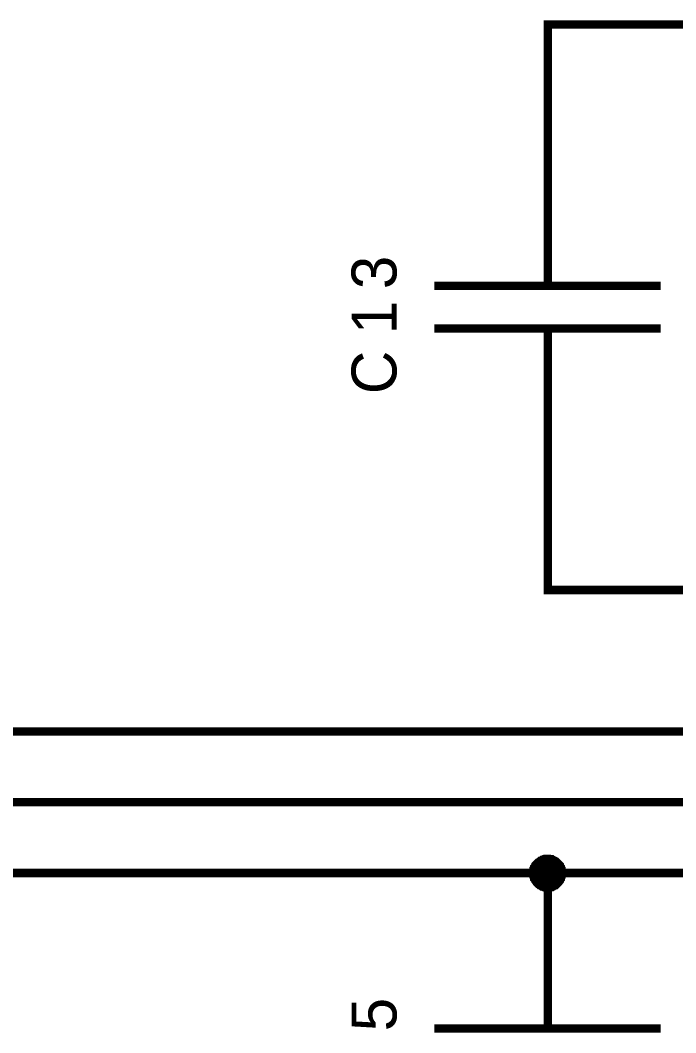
# Model space of a CAD drawing. Header units: millimetres. Extents: x 0 to 420, y 0 to 297.
# Drawn here: x 186.37 to 209.54, y 184.35 to 220.13 of the extents above; entities that cross this region are included whole.
import ezdxf

# ---------------------------------------------------------------- set-up
doc = ezdxf.new("R2010")
doc.units = ezdxf.units.MM
doc.layers.add('Sheet', color=255, linetype='Continuous')

msp = doc.modelspace()

# ---------------------------------------------------------------- linework, layer by layer
at = {"layer": 'Sheet'}
for points, const_width in [([(205.018, 213.742), (205.018, 219.985), (213.757, 219.985), (222.496, 219.985), (222.496, 217.484)], 0.3), ([(205.018, 210.745), (205.018, 213.742)], 0.3), ([(201.013, 210.745), (209.007, 210.745)], 0.3), ([(201.013, 209.238), (209.007, 209.238)], 0.3), ([(205.018, 209.238), (205.018, 206.241)], 0.3), ([(205.018, 206.241), (205.018, 199.998), (213.757, 199.998), (222.496, 199.998), (222.496, 202.498)], 0.3), ([(347.44, 194.997), (213.757, 194.997), (72.576, 194.997)], 0.3), ([(347.44, 192.497), (222.496, 192.497), (72.576, 192.497)], 0.3), ([(204.505, 189.997), (204.505, 190.03), (204.505, 190.046), (204.505, 190.079), (204.522, 190.096), (204.522, 190.129), (204.522, 190.146), (204.538, 190.162), (204.538, 190.195), (204.555, 190.212), (204.571, 190.228), (204.588, 190.261), (204.588, 190.278), (204.604, 190.295), (204.621, 190.311), (204.637, 190.328), (204.654, 190.344), (204.671, 190.361), (204.687, 190.377), (204.72, 190.394), (204.737, 190.411), (204.753, 190.427), (204.77, 190.427), (204.803, 190.444), (204.82, 190.46), (204.836, 190.46), (204.869, 190.477), (204.886, 190.477), (204.919, 190.477), (204.935, 190.493), (204.968, 190.493), (204.985, 190.493), (205.018, 190.493)], 0.3), ([(204.505, 189.997), (204.505, 190.03), (204.505, 190.046), (204.505, 190.079), (204.522, 190.096), (204.522, 190.129), (204.522, 190.146), (204.538, 190.162), (204.538, 190.195), (204.555, 190.212), (204.571, 190.228), (204.588, 190.261), (204.588, 190.278), (204.604, 190.295), (204.621, 190.311), (204.637, 190.328), (204.654, 190.344), (204.671, 190.361), (204.687, 190.377), (204.72, 190.394), (204.737, 190.411), (204.753, 190.427), (204.77, 190.427), (204.803, 190.444), (204.82, 190.46), (204.836, 190.46), (204.869, 190.477), (204.886, 190.477), (204.919, 190.477), (204.935, 190.493), (204.968, 190.493), (204.985, 190.493), (205.018, 190.493)], 0.3), ([(204.505, 189.997), (204.505, 190.03), (204.505, 190.046), (204.505, 190.079), (204.522, 190.096), (204.522, 190.129), (204.522, 190.146), (204.538, 190.162), (204.538, 190.195), (204.555, 190.212), (204.571, 190.228), (204.588, 190.261), (204.588, 190.278), (204.604, 190.295), (204.621, 190.311), (204.637, 190.328), (204.654, 190.344), (204.671, 190.361), (204.687, 190.377), (204.72, 190.394), (204.737, 190.411), (204.753, 190.427), (204.77, 190.427), (204.803, 190.444), (204.82, 190.46), (204.836, 190.46), (204.869, 190.477), (204.886, 190.477), (204.919, 190.477), (204.935, 190.493), (204.968, 190.493), (204.985, 190.493), (205.018, 190.493)], 0.3), ([(204.505, 189.997), (204.505, 190.03), (204.505, 190.046), (204.505, 190.079), (204.522, 190.096), (204.522, 190.129), (204.522, 190.146), (204.538, 190.162), (204.538, 190.195), (204.555, 190.212), (204.571, 190.228), (204.588, 190.261), (204.588, 190.278), (204.604, 190.295), (204.621, 190.311), (204.637, 190.328), (204.654, 190.344), (204.671, 190.361), (204.687, 190.377), (204.72, 190.394), (204.737, 190.411), (204.753, 190.427), (204.77, 190.427), (204.803, 190.444), (204.82, 190.46), (204.836, 190.46), (204.869, 190.477), (204.886, 190.477), (204.919, 190.477), (204.935, 190.493), (204.968, 190.493), (204.985, 190.493), (205.018, 190.493)], 0.3), ([(204.505, 189.997), (204.505, 190.03), (204.505, 190.046), (204.505, 190.079), (204.522, 190.096), (204.522, 190.129), (204.522, 190.146), (204.538, 190.162), (204.538, 190.195), (204.555, 190.212), (204.571, 190.228), (204.588, 190.261), (204.588, 190.278), (204.604, 190.295), (204.621, 190.311), (204.637, 190.328), (204.654, 190.344), (204.671, 190.361), (204.687, 190.377), (204.72, 190.394), (204.737, 190.411), (204.753, 190.427), (204.77, 190.427), (204.803, 190.444), (204.82, 190.46), (204.836, 190.46), (204.869, 190.477), (204.886, 190.477), (204.919, 190.477), (204.935, 190.493), (204.968, 190.493), (204.985, 190.493), (205.018, 190.493)], 0.0991), ([(204.505, 189.997), (204.505, 190.03), (204.505, 190.046), (204.505, 190.079), (204.522, 190.096), (204.522, 190.129), (204.522, 190.146), (204.538, 190.162), (204.538, 190.195), (204.555, 190.212), (204.571, 190.228), (204.588, 190.261), (204.588, 190.278), (204.604, 190.295), (204.621, 190.311), (204.637, 190.328), (204.654, 190.344), (204.671, 190.361), (204.687, 190.377), (204.72, 190.394), (204.737, 190.411), (204.753, 190.427), (204.77, 190.427), (204.803, 190.444), (204.82, 190.46), (204.836, 190.46), (204.869, 190.477), (204.886, 190.477), (204.919, 190.477), (204.935, 190.493), (204.968, 190.493), (204.985, 190.493), (205.018, 190.493)], 0.0991), ([(204.505, 189.997), (204.505, 190.03), (204.505, 190.046), (204.505, 190.079), (204.522, 190.096), (204.522, 190.129), (204.522, 190.146), (204.538, 190.162), (204.538, 190.195), (204.555, 190.212), (204.571, 190.228), (204.588, 190.261), (204.588, 190.278), (204.604, 190.295), (204.621, 190.311), (204.637, 190.328), (204.654, 190.344), (204.671, 190.361), (204.687, 190.377), (204.72, 190.394), (204.737, 190.411), (204.753, 190.427), (204.77, 190.427), (204.803, 190.444), (204.82, 190.46), (204.836, 190.46), (204.869, 190.477), (204.886, 190.477), (204.919, 190.477), (204.935, 190.493), (204.968, 190.493), (204.985, 190.493), (205.018, 190.493)], 0.0991), ([(204.505, 189.997), (204.505, 190.03), (204.505, 190.046), (204.505, 190.079), (204.522, 190.096), (204.522, 190.129), (204.522, 190.146), (204.538, 190.162), (204.538, 190.195), (204.555, 190.212), (204.571, 190.228), (204.588, 190.261), (204.588, 190.278), (204.604, 190.295), (204.621, 190.311), (204.637, 190.328), (204.654, 190.344), (204.671, 190.361), (204.687, 190.377), (204.72, 190.394), (204.737, 190.411), (204.753, 190.427), (204.77, 190.427), (204.803, 190.444), (204.82, 190.46), (204.836, 190.46), (204.869, 190.477), (204.886, 190.477), (204.919, 190.477), (204.935, 190.493), (204.968, 190.493), (204.985, 190.493), (205.018, 190.493)], 0.0991), ([(205.018, 190.493), (205.018, 190.493)], 0.3), ([(205.018, 190.493), (205.035, 190.493), (205.068, 190.493), (205.084, 190.493), (205.117, 190.477), (205.134, 190.477), (205.167, 190.477), (205.184, 190.46), (205.2, 190.46), (205.233, 190.444), (205.25, 190.427), (205.266, 190.427), (205.299, 190.411), (205.316, 190.394), (205.333, 190.377), (205.349, 190.361), (205.366, 190.344), (205.382, 190.328), (205.399, 190.311), (205.415, 190.295), (205.432, 190.278), (205.448, 190.261), (205.448, 190.228), (205.465, 190.212), (205.482, 190.195), (205.482, 190.162), (205.498, 190.146), (205.498, 190.129), (205.498, 190.096), (205.515, 190.079), (205.515, 190.046), (205.515, 190.03), (205.515, 189.997)], 0.3), ([(205.018, 190.493), (205.018, 190.493)], 0.3), ([(205.018, 190.493), (205.035, 190.493), (205.068, 190.493), (205.084, 190.493), (205.117, 190.477), (205.134, 190.477), (205.167, 190.477), (205.184, 190.46), (205.2, 190.46), (205.233, 190.444), (205.25, 190.427), (205.266, 190.427), (205.299, 190.411), (205.316, 190.394), (205.333, 190.377), (205.349, 190.361), (205.366, 190.344), (205.382, 190.328), (205.399, 190.311), (205.415, 190.295), (205.432, 190.278), (205.448, 190.261), (205.448, 190.228), (205.465, 190.212), (205.482, 190.195), (205.482, 190.162), (205.498, 190.146), (205.498, 190.129), (205.498, 190.096), (205.515, 190.079), (205.515, 190.046), (205.515, 190.03), (205.515, 189.997)], 0.3), ([(205.018, 190.493), (205.018, 190.493)], 0.3), ([(205.018, 190.493), (205.035, 190.493), (205.068, 190.493), (205.084, 190.493), (205.117, 190.477), (205.134, 190.477), (205.167, 190.477), (205.184, 190.46), (205.2, 190.46), (205.233, 190.444), (205.25, 190.427), (205.266, 190.427), (205.299, 190.411), (205.316, 190.394), (205.333, 190.377), (205.349, 190.361), (205.366, 190.344), (205.382, 190.328), (205.399, 190.311), (205.415, 190.295), (205.432, 190.278), (205.448, 190.261), (205.448, 190.228), (205.465, 190.212), (205.482, 190.195), (205.482, 190.162), (205.498, 190.146), (205.498, 190.129), (205.498, 190.096), (205.515, 190.079), (205.515, 190.046), (205.515, 190.03), (205.515, 189.997)], 0.3), ([(205.018, 190.493), (205.018, 190.493)], 0.3), ([(205.018, 190.493), (205.035, 190.493), (205.068, 190.493), (205.084, 190.493), (205.117, 190.477), (205.134, 190.477), (205.167, 190.477), (205.184, 190.46), (205.2, 190.46), (205.233, 190.444), (205.25, 190.427), (205.266, 190.427), (205.299, 190.411), (205.316, 190.394), (205.333, 190.377), (205.349, 190.361), (205.366, 190.344), (205.382, 190.328), (205.399, 190.311), (205.415, 190.295), (205.432, 190.278), (205.448, 190.261), (205.448, 190.228), (205.465, 190.212), (205.482, 190.195), (205.482, 190.162), (205.498, 190.146), (205.498, 190.129), (205.498, 190.096), (205.515, 190.079), (205.515, 190.046), (205.515, 190.03), (205.515, 189.997)], 0.3), ([(205.018, 190.493), (205.018, 190.493)], 0.0991), ([(205.018, 190.493), (205.035, 190.493), (205.068, 190.493), (205.084, 190.493), (205.117, 190.477), (205.134, 190.477), (205.167, 190.477), (205.184, 190.46), (205.2, 190.46), (205.233, 190.444), (205.25, 190.427), (205.266, 190.427), (205.299, 190.411), (205.316, 190.394), (205.333, 190.377), (205.349, 190.361), (205.366, 190.344), (205.382, 190.328), (205.399, 190.311), (205.415, 190.295), (205.432, 190.278), (205.448, 190.261), (205.448, 190.228), (205.465, 190.212), (205.482, 190.195), (205.482, 190.162), (205.498, 190.146), (205.498, 190.129), (205.498, 190.096), (205.515, 190.079), (205.515, 190.046), (205.515, 190.03), (205.515, 189.997)], 0.0991), ([(205.018, 190.493), (205.018, 190.493)], 0.0991), ([(205.018, 190.493), (205.035, 190.493), (205.068, 190.493), (205.084, 190.493), (205.117, 190.477), (205.134, 190.477), (205.167, 190.477), (205.184, 190.46), (205.2, 190.46), (205.233, 190.444), (205.25, 190.427), (205.266, 190.427), (205.299, 190.411), (205.316, 190.394), (205.333, 190.377), (205.349, 190.361), (205.366, 190.344), (205.382, 190.328), (205.399, 190.311), (205.415, 190.295), (205.432, 190.278), (205.448, 190.261), (205.448, 190.228), (205.465, 190.212), (205.482, 190.195), (205.482, 190.162), (205.498, 190.146), (205.498, 190.129), (205.498, 190.096), (205.515, 190.079), (205.515, 190.046), (205.515, 190.03), (205.515, 189.997)], 0.0991), ([(205.018, 190.493), (205.018, 190.493)], 0.0991), ([(205.018, 190.493), (205.035, 190.493), (205.068, 190.493), (205.084, 190.493), (205.117, 190.477), (205.134, 190.477), (205.167, 190.477), (205.184, 190.46), (205.2, 190.46), (205.233, 190.444), (205.25, 190.427), (205.266, 190.427), (205.299, 190.411), (205.316, 190.394), (205.333, 190.377), (205.349, 190.361), (205.366, 190.344), (205.382, 190.328), (205.399, 190.311), (205.415, 190.295), (205.432, 190.278), (205.448, 190.261), (205.448, 190.228), (205.465, 190.212), (205.482, 190.195), (205.482, 190.162), (205.498, 190.146), (205.498, 190.129), (205.498, 190.096), (205.515, 190.079), (205.515, 190.046), (205.515, 190.03), (205.515, 189.997)], 0.0991), ([(205.018, 190.493), (205.018, 190.493)], 0.0991), ([(205.018, 190.493), (205.035, 190.493), (205.068, 190.493), (205.084, 190.493), (205.117, 190.477), (205.134, 190.477), (205.167, 190.477), (205.184, 190.46), (205.2, 190.46), (205.233, 190.444), (205.25, 190.427), (205.266, 190.427), (205.299, 190.411), (205.316, 190.394), (205.333, 190.377), (205.349, 190.361), (205.366, 190.344), (205.382, 190.328), (205.399, 190.311), (205.415, 190.295), (205.432, 190.278), (205.448, 190.261), (205.448, 190.228), (205.465, 190.212), (205.482, 190.195), (205.482, 190.162), (205.498, 190.146), (205.498, 190.129), (205.498, 190.096), (205.515, 190.079), (205.515, 190.046), (205.515, 190.03), (205.515, 189.997)], 0.0991), ([(347.44, 189.997), (205.018, 189.997), (72.576, 189.997)], 0.3), ([(205.018, 189.483), (204.985, 189.483), (204.968, 189.483), (204.935, 189.483), (204.919, 189.5), (204.886, 189.5), (204.869, 189.5), (204.836, 189.516), (204.82, 189.516), (204.803, 189.533), (204.77, 189.549), (204.753, 189.566), (204.737, 189.566), (204.72, 189.583), (204.687, 189.599), (204.671, 189.616), (204.654, 189.632), (204.637, 189.649), (204.621, 189.665), (204.604, 189.698), (204.588, 189.715), (204.588, 189.732), (204.571, 189.748), (204.555, 189.781), (204.538, 189.798), (204.538, 189.814), (204.522, 189.848), (204.522, 189.864), (204.522, 189.897), (204.505, 189.914), (204.505, 189.947), (204.505, 189.963), (204.505, 189.997)], 0.3), ([(204.505, 189.997), (204.505, 189.997)], 0.3), ([(205.018, 189.483), (204.985, 189.483), (204.968, 189.483), (204.935, 189.483), (204.919, 189.5), (204.886, 189.5), (204.869, 189.5), (204.836, 189.516), (204.82, 189.516), (204.803, 189.533), (204.77, 189.549), (204.753, 189.566), (204.737, 189.566), (204.72, 189.583), (204.687, 189.599), (204.671, 189.616), (204.654, 189.632), (204.637, 189.649), (204.621, 189.665), (204.604, 189.698), (204.588, 189.715), (204.588, 189.732), (204.571, 189.748), (204.555, 189.781), (204.538, 189.798), (204.538, 189.814), (204.522, 189.848), (204.522, 189.864), (204.522, 189.897), (204.505, 189.914), (204.505, 189.947), (204.505, 189.963), (204.505, 189.997)], 0.3), ([(204.505, 189.997), (204.505, 189.997)], 0.3), ([(205.018, 189.483), (204.985, 189.483), (204.968, 189.483), (204.935, 189.483), (204.919, 189.5), (204.886, 189.5), (204.869, 189.5), (204.836, 189.516), (204.82, 189.516), (204.803, 189.533), (204.77, 189.549), (204.753, 189.566), (204.737, 189.566), (204.72, 189.583), (204.687, 189.599), (204.671, 189.616), (204.654, 189.632), (204.637, 189.649), (204.621, 189.665), (204.604, 189.698), (204.588, 189.715), (204.588, 189.732), (204.571, 189.748), (204.555, 189.781), (204.538, 189.798), (204.538, 189.814), (204.522, 189.848), (204.522, 189.864), (204.522, 189.897), (204.505, 189.914), (204.505, 189.947), (204.505, 189.963), (204.505, 189.997)], 0.3), ([(204.505, 189.997), (204.505, 189.997)], 0.3), ([(205.018, 189.483), (204.985, 189.483), (204.968, 189.483), (204.935, 189.483), (204.919, 189.5), (204.886, 189.5), (204.869, 189.5), (204.836, 189.516), (204.82, 189.516), (204.803, 189.533), (204.77, 189.549), (204.753, 189.566), (204.737, 189.566), (204.72, 189.583), (204.687, 189.599), (204.671, 189.616), (204.654, 189.632), (204.637, 189.649), (204.621, 189.665), (204.604, 189.698), (204.588, 189.715), (204.588, 189.732), (204.571, 189.748), (204.555, 189.781), (204.538, 189.798), (204.538, 189.814), (204.522, 189.848), (204.522, 189.864), (204.522, 189.897), (204.505, 189.914), (204.505, 189.947), (204.505, 189.963), (204.505, 189.997)], 0.3), ([(204.505, 189.997), (204.505, 189.997)], 0.3), ([(205.018, 189.483), (204.985, 189.483), (204.968, 189.483), (204.935, 189.483), (204.919, 189.5), (204.886, 189.5), (204.869, 189.5), (204.836, 189.516), (204.82, 189.516), (204.803, 189.533), (204.77, 189.549), (204.753, 189.566), (204.737, 189.566), (204.72, 189.583), (204.687, 189.599), (204.671, 189.616), (204.654, 189.632), (204.637, 189.649), (204.621, 189.665), (204.604, 189.698), (204.588, 189.715), (204.588, 189.732), (204.571, 189.748), (204.555, 189.781), (204.538, 189.798), (204.538, 189.814), (204.522, 189.848), (204.522, 189.864), (204.522, 189.897), (204.505, 189.914), (204.505, 189.947), (204.505, 189.963), (204.505, 189.997)], 0.0991), ([(204.505, 189.997), (204.505, 189.997)], 0.0991), ([(205.018, 189.483), (204.985, 189.483), (204.968, 189.483), (204.935, 189.483), (204.919, 189.5), (204.886, 189.5), (204.869, 189.5), (204.836, 189.516), (204.82, 189.516), (204.803, 189.533), (204.77, 189.549), (204.753, 189.566), (204.737, 189.566), (204.72, 189.583), (204.687, 189.599), (204.671, 189.616), (204.654, 189.632), (204.637, 189.649), (204.621, 189.665), (204.604, 189.698), (204.588, 189.715), (204.588, 189.732), (204.571, 189.748), (204.555, 189.781), (204.538, 189.798), (204.538, 189.814), (204.522, 189.848), (204.522, 189.864), (204.522, 189.897), (204.505, 189.914), (204.505, 189.947), (204.505, 189.963), (204.505, 189.997)], 0.0991), ([(204.505, 189.997), (204.505, 189.997)], 0.0991), ([(205.018, 189.483), (204.985, 189.483), (204.968, 189.483), (204.935, 189.483), (204.919, 189.5), (204.886, 189.5), (204.869, 189.5), (204.836, 189.516), (204.82, 189.516), (204.803, 189.533), (204.77, 189.549), (204.753, 189.566), (204.737, 189.566), (204.72, 189.583), (204.687, 189.599), (204.671, 189.616), (204.654, 189.632), (204.637, 189.649), (204.621, 189.665), (204.604, 189.698), (204.588, 189.715), (204.588, 189.732), (204.571, 189.748), (204.555, 189.781), (204.538, 189.798), (204.538, 189.814), (204.522, 189.848), (204.522, 189.864), (204.522, 189.897), (204.505, 189.914), (204.505, 189.947), (204.505, 189.963), (204.505, 189.997)], 0.0991), ([(204.505, 189.997), (204.505, 189.997)], 0.0991), ([(205.018, 189.483), (204.985, 189.483), (204.968, 189.483), (204.935, 189.483), (204.919, 189.5), (204.886, 189.5), (204.869, 189.5), (204.836, 189.516), (204.82, 189.516), (204.803, 189.533), (204.77, 189.549), (204.753, 189.566), (204.737, 189.566), (204.72, 189.583), (204.687, 189.599), (204.671, 189.616), (204.654, 189.632), (204.637, 189.649), (204.621, 189.665), (204.604, 189.698), (204.588, 189.715), (204.588, 189.732), (204.571, 189.748), (204.555, 189.781), (204.538, 189.798), (204.538, 189.814), (204.522, 189.848), (204.522, 189.864), (204.522, 189.897), (204.505, 189.914), (204.505, 189.947), (204.505, 189.963), (204.505, 189.997)], 0.0991), ([(204.505, 189.997), (204.505, 189.997)], 0.0991), ([(205.515, 189.997), (205.515, 189.963), (205.515, 189.947), (205.515, 189.914), (205.498, 189.897), (205.498, 189.864), (205.498, 189.848), (205.482, 189.814), (205.482, 189.798), (205.465, 189.781), (205.448, 189.748), (205.448, 189.732), (205.432, 189.715), (205.415, 189.698), (205.399, 189.665), (205.382, 189.649), (205.366, 189.632), (205.349, 189.616), (205.333, 189.599), (205.316, 189.583), (205.299, 189.566), (205.266, 189.566), (205.25, 189.549), (205.233, 189.533), (205.2, 189.516), (205.184, 189.516), (205.167, 189.5), (205.134, 189.5), (205.117, 189.5), (205.084, 189.483), (205.068, 189.483), (205.035, 189.483), (205.018, 189.483)], 0.3), ([(205.018, 189.997), (205.018, 187.496)], 0.3), ([(205.515, 189.997), (205.515, 189.963), (205.515, 189.947), (205.515, 189.914), (205.498, 189.897), (205.498, 189.864), (205.498, 189.848), (205.482, 189.814), (205.482, 189.798), (205.465, 189.781), (205.448, 189.748), (205.448, 189.732), (205.432, 189.715), (205.415, 189.698), (205.399, 189.665), (205.382, 189.649), (205.366, 189.632), (205.349, 189.616), (205.333, 189.599), (205.316, 189.583), (205.299, 189.566), (205.266, 189.566), (205.25, 189.549), (205.233, 189.533), (205.2, 189.516), (205.184, 189.516), (205.167, 189.5), (205.134, 189.5), (205.117, 189.5), (205.084, 189.483), (205.068, 189.483), (205.035, 189.483), (205.018, 189.483)], 0.3), ([(205.515, 189.997), (205.515, 189.963), (205.515, 189.947), (205.515, 189.914), (205.498, 189.897), (205.498, 189.864), (205.498, 189.848), (205.482, 189.814), (205.482, 189.798), (205.465, 189.781), (205.448, 189.748), (205.448, 189.732), (205.432, 189.715), (205.415, 189.698), (205.399, 189.665), (205.382, 189.649), (205.366, 189.632), (205.349, 189.616), (205.333, 189.599), (205.316, 189.583), (205.299, 189.566), (205.266, 189.566), (205.25, 189.549), (205.233, 189.533), (205.2, 189.516), (205.184, 189.516), (205.167, 189.5), (205.134, 189.5), (205.117, 189.5), (205.084, 189.483), (205.068, 189.483), (205.035, 189.483), (205.018, 189.483)], 0.3), ([(205.515, 189.997), (205.515, 189.963), (205.515, 189.947), (205.515, 189.914), (205.498, 189.897), (205.498, 189.864), (205.498, 189.848), (205.482, 189.814), (205.482, 189.798), (205.465, 189.781), (205.448, 189.748), (205.448, 189.732), (205.432, 189.715), (205.415, 189.698), (205.399, 189.665), (205.382, 189.649), (205.366, 189.632), (205.349, 189.616), (205.333, 189.599), (205.316, 189.583), (205.299, 189.566), (205.266, 189.566), (205.25, 189.549), (205.233, 189.533), (205.2, 189.516), (205.184, 189.516), (205.167, 189.5), (205.134, 189.5), (205.117, 189.5), (205.084, 189.483), (205.068, 189.483), (205.035, 189.483), (205.018, 189.483)], 0.3), ([(205.515, 189.997), (205.515, 189.963), (205.515, 189.947), (205.515, 189.914), (205.498, 189.897), (205.498, 189.864), (205.498, 189.848), (205.482, 189.814), (205.482, 189.798), (205.465, 189.781), (205.448, 189.748), (205.448, 189.732), (205.432, 189.715), (205.415, 189.698), (205.399, 189.665), (205.382, 189.649), (205.366, 189.632), (205.349, 189.616), (205.333, 189.599), (205.316, 189.583), (205.299, 189.566), (205.266, 189.566), (205.25, 189.549), (205.233, 189.533), (205.2, 189.516), (205.184, 189.516), (205.167, 189.5), (205.134, 189.5), (205.117, 189.5), (205.084, 189.483), (205.068, 189.483), (205.035, 189.483), (205.018, 189.483)], 0.0991), ([(205.515, 189.997), (205.515, 189.963), (205.515, 189.947), (205.515, 189.914), (205.498, 189.897), (205.498, 189.864), (205.498, 189.848), (205.482, 189.814), (205.482, 189.798), (205.465, 189.781), (205.448, 189.748), (205.448, 189.732), (205.432, 189.715), (205.415, 189.698), (205.399, 189.665), (205.382, 189.649), (205.366, 189.632), (205.349, 189.616), (205.333, 189.599), (205.316, 189.583), (205.299, 189.566), (205.266, 189.566), (205.25, 189.549), (205.233, 189.533), (205.2, 189.516), (205.184, 189.516), (205.167, 189.5), (205.134, 189.5), (205.117, 189.5), (205.084, 189.483), (205.068, 189.483), (205.035, 189.483), (205.018, 189.483)], 0.0991), ([(205.515, 189.997), (205.515, 189.963), (205.515, 189.947), (205.515, 189.914), (205.498, 189.897), (205.498, 189.864), (205.498, 189.848), (205.482, 189.814), (205.482, 189.798), (205.465, 189.781), (205.448, 189.748), (205.448, 189.732), (205.432, 189.715), (205.415, 189.698), (205.399, 189.665), (205.382, 189.649), (205.366, 189.632), (205.349, 189.616), (205.333, 189.599), (205.316, 189.583), (205.299, 189.566), (205.266, 189.566), (205.25, 189.549), (205.233, 189.533), (205.2, 189.516), (205.184, 189.516), (205.167, 189.5), (205.134, 189.5), (205.117, 189.5), (205.084, 189.483), (205.068, 189.483), (205.035, 189.483), (205.018, 189.483)], 0.0991), ([(205.515, 189.997), (205.515, 189.963), (205.515, 189.947), (205.515, 189.914), (205.498, 189.897), (205.498, 189.864), (205.498, 189.848), (205.482, 189.814), (205.482, 189.798), (205.465, 189.781), (205.448, 189.748), (205.448, 189.732), (205.432, 189.715), (205.415, 189.698), (205.399, 189.665), (205.382, 189.649), (205.366, 189.632), (205.349, 189.616), (205.333, 189.599), (205.316, 189.583), (205.299, 189.566), (205.266, 189.566), (205.25, 189.549), (205.233, 189.533), (205.2, 189.516), (205.184, 189.516), (205.167, 189.5), (205.134, 189.5), (205.117, 189.5), (205.084, 189.483), (205.068, 189.483), (205.035, 189.483), (205.018, 189.483)], 0.0991), ([(205.515, 189.997), (205.515, 189.997), (205.515, 189.997), (205.515, 189.997), (205.515, 189.997), (205.515, 189.997), (205.515, 189.997), (205.515, 189.997), (205.515, 189.997), (205.515, 189.997), (205.515, 189.997), (205.515, 189.997), (205.515, 189.997), (205.515, 189.997), (205.515, 189.997), (205.515, 189.997), (205.515, 189.997), (205.515, 189.997), (205.515, 189.997), (205.515, 189.997), (205.515, 189.997), (205.515, 189.997), (205.515, 189.997), (205.515, 189.997), (205.515, 189.997), (205.515, 189.997), (205.515, 189.997), (205.515, 189.997), (205.515, 189.997), (205.515, 189.997), (205.515, 189.997), (205.515, 189.997), (205.515, 189.997)], 0.3), ([(205.515, 189.997), (205.515, 189.997)], 0.3), ([(205.515, 189.997), (205.515, 189.997), (205.515, 189.997), (205.515, 189.997), (205.515, 189.997), (205.515, 189.997), (205.515, 189.997), (205.515, 189.997), (205.515, 189.997), (205.515, 189.997), (205.515, 189.997), (205.515, 189.997), (205.515, 189.997), (205.515, 189.997), (205.515, 189.997), (205.515, 189.997), (205.515, 189.997), (205.515, 189.997), (205.515, 189.997), (205.515, 189.997), (205.515, 189.997), (205.515, 189.997), (205.515, 189.997), (205.515, 189.997), (205.515, 189.997), (205.515, 189.997), (205.515, 189.997), (205.515, 189.997), (205.515, 189.997), (205.515, 189.997), (205.515, 189.997), (205.515, 189.997), (205.515, 189.997)], 0.3), ([(205.515, 189.997), (205.515, 189.997)], 0.3), ([(205.515, 189.997), (205.515, 189.997), (205.515, 189.997), (205.515, 189.997), (205.515, 189.997), (205.515, 189.997), (205.515, 189.997), (205.515, 189.997), (205.515, 189.997), (205.515, 189.997), (205.515, 189.997), (205.515, 189.997), (205.515, 189.997), (205.515, 189.997), (205.515, 189.997), (205.515, 189.997), (205.515, 189.997), (205.515, 189.997), (205.515, 189.997), (205.515, 189.997), (205.515, 189.997), (205.515, 189.997), (205.515, 189.997), (205.515, 189.997), (205.515, 189.997), (205.515, 189.997), (205.515, 189.997), (205.515, 189.997), (205.515, 189.997), (205.515, 189.997), (205.515, 189.997), (205.515, 189.997), (205.515, 189.997)], 0.3), ([(205.515, 189.997), (205.515, 189.997)], 0.3), ([(205.515, 189.997), (205.515, 189.997), (205.515, 189.997), (205.515, 189.997), (205.515, 189.997), (205.515, 189.997), (205.515, 189.997), (205.515, 189.997), (205.515, 189.997), (205.515, 189.997), (205.515, 189.997), (205.515, 189.997), (205.515, 189.997), (205.515, 189.997), (205.515, 189.997), (205.515, 189.997), (205.515, 189.997), (205.515, 189.997), (205.515, 189.997), (205.515, 189.997), (205.515, 189.997), (205.515, 189.997), (205.515, 189.997), (205.515, 189.997), (205.515, 189.997), (205.515, 189.997), (205.515, 189.997), (205.515, 189.997), (205.515, 189.997), (205.515, 189.997), (205.515, 189.997), (205.515, 189.997), (205.515, 189.997)], 0.3), ([(205.515, 189.997), (205.515, 189.997)], 0.3), ([(205.515, 189.997), (205.515, 189.997), (205.515, 189.997), (205.515, 189.997), (205.515, 189.997), (205.515, 189.997), (205.515, 189.997), (205.515, 189.997), (205.515, 189.997), (205.515, 189.997), (205.515, 189.997), (205.515, 189.997), (205.515, 189.997), (205.515, 189.997), (205.515, 189.997), (205.515, 189.997), (205.515, 189.997), (205.515, 189.997), (205.515, 189.997), (205.515, 189.997), (205.515, 189.997), (205.515, 189.997), (205.515, 189.997), (205.515, 189.997), (205.515, 189.997), (205.515, 189.997), (205.515, 189.997), (205.515, 189.997), (205.515, 189.997), (205.515, 189.997), (205.515, 189.997), (205.515, 189.997), (205.515, 189.997)], 0.0991), ([(205.515, 189.997), (205.515, 189.997)], 0.0991), ([(205.515, 189.997), (205.515, 189.997), (205.515, 189.997), (205.515, 189.997), (205.515, 189.997), (205.515, 189.997), (205.515, 189.997), (205.515, 189.997), (205.515, 189.997), (205.515, 189.997), (205.515, 189.997), (205.515, 189.997), (205.515, 189.997), (205.515, 189.997), (205.515, 189.997), (205.515, 189.997), (205.515, 189.997), (205.515, 189.997), (205.515, 189.997), (205.515, 189.997), (205.515, 189.997), (205.515, 189.997), (205.515, 189.997), (205.515, 189.997), (205.515, 189.997), (205.515, 189.997), (205.515, 189.997), (205.515, 189.997), (205.515, 189.997), (205.515, 189.997), (205.515, 189.997), (205.515, 189.997), (205.515, 189.997)], 0.0991), ([(205.515, 189.997), (205.515, 189.997)], 0.0991), ([(205.515, 189.997), (205.515, 189.997), (205.515, 189.997), (205.515, 189.997), (205.515, 189.997), (205.515, 189.997), (205.515, 189.997), (205.515, 189.997), (205.515, 189.997), (205.515, 189.997), (205.515, 189.997), (205.515, 189.997), (205.515, 189.997), (205.515, 189.997), (205.515, 189.997), (205.515, 189.997), (205.515, 189.997), (205.515, 189.997), (205.515, 189.997), (205.515, 189.997), (205.515, 189.997), (205.515, 189.997), (205.515, 189.997), (205.515, 189.997), (205.515, 189.997), (205.515, 189.997), (205.515, 189.997), (205.515, 189.997), (205.515, 189.997), (205.515, 189.997), (205.515, 189.997), (205.515, 189.997), (205.515, 189.997)], 0.0991), ([(205.515, 189.997), (205.515, 189.997)], 0.0991), ([(205.515, 189.997), (205.515, 189.997), (205.515, 189.997), (205.515, 189.997), (205.515, 189.997), (205.515, 189.997), (205.515, 189.997), (205.515, 189.997), (205.515, 189.997), (205.515, 189.997), (205.515, 189.997), (205.515, 189.997), (205.515, 189.997), (205.515, 189.997), (205.515, 189.997), (205.515, 189.997), (205.515, 189.997), (205.515, 189.997), (205.515, 189.997), (205.515, 189.997), (205.515, 189.997), (205.515, 189.997), (205.515, 189.997), (205.515, 189.997), (205.515, 189.997), (205.515, 189.997), (205.515, 189.997), (205.515, 189.997), (205.515, 189.997), (205.515, 189.997), (205.515, 189.997), (205.515, 189.997), (205.515, 189.997)], 0.0991), ([(205.515, 189.997), (205.515, 189.997)], 0.0991), ([(205.018, 184.499), (205.018, 187.496)], 0.3), ([(201.013, 184.499), (209.007, 184.499)], 0.3)]:
    msp.add_lwpolyline(points, dxfattribs=dict(at, const_width=const_width))
at = {"layer": 'Sheet', "const_width": 0.508}
msp.add_lwpolyline([(204.746, 190, 1), (205.254, 190, 1)], format="xyb", close=True, dxfattribs=at)

# ---------------------------------------------------------------- texts
at = {"layer": 'Sheet'}
for s, p in [('3', (199.672, 210.629)), ('1', (199.672, 209.039)), ('C', (199.672, 206.92)), ('5', (199.672, 184.4))]:
    msp.add_text(s, height=1.59, rotation=90, dxfattribs=at).set_placement(p)

doc.saveas('drawing.dxf')
